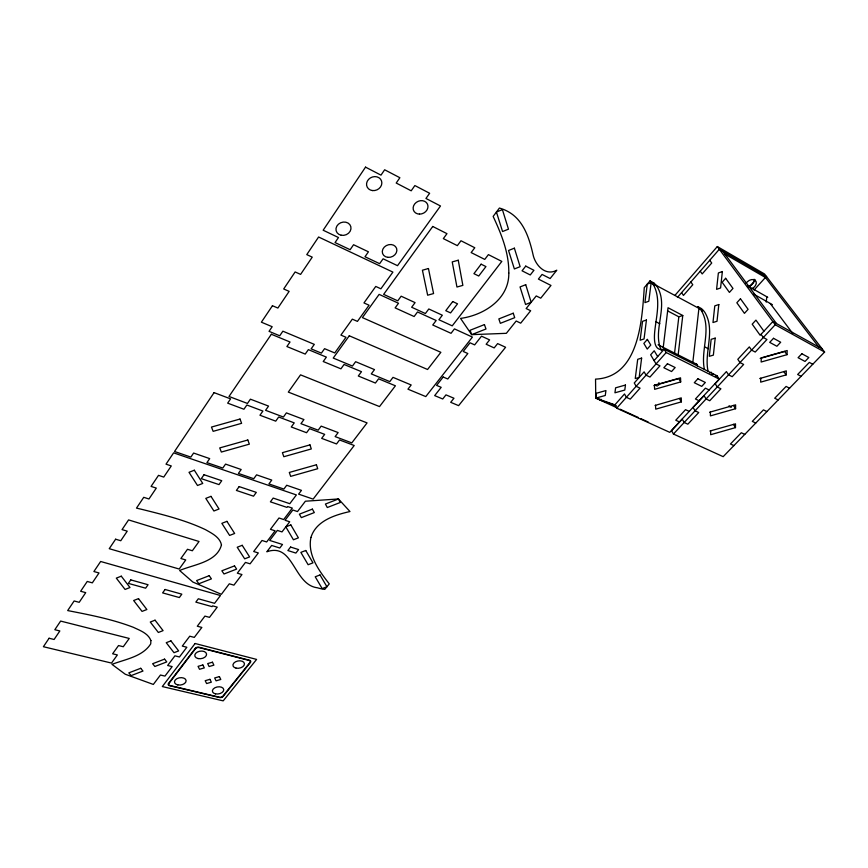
<?xml version="1.0" encoding="UTF-8"?>
<svg xmlns="http://www.w3.org/2000/svg" width="868" height="868" viewBox="0 0 868 868"><rect width="100%" height="100%" fill="white"/><g stroke="black" fill="none" stroke-linecap="round" stroke-linejoin="round"><path stroke-width="1.3" d="M710.621 430.94L710.675 434.694L735.478 427.62L735.5 423.844L709.97 431.016M710.371 412.018L710.425 415.88L735.587 408.719L735.608 404.835L709.633 412.224M760.769 378.133L760.672 382.148L786.137 374.911L786.31 370.875L759.717 378.546M787.005 354.686L787.178 350.52L761.258 357.876L761.16 362.01L787.005 354.686L784.661 351.486L760.194 358.419M766.26 302.097L766.769 296.737M702.364 311.406L702.483 310.267L651.152 282.686L647.268 284.107L644.913 302.628L648.808 301.261L651.152 282.686M692.707 363.421L698.924 308.357M678.103 355.37L682.769 315.507L668.034 307.728L663.174 347.862M674.469 353.884L678.841 316.798L682.769 315.507M658.638 385.327L658.964 382.658M654.776 285.865L654.917 284.715L653.702 285.16M617.69 408.101L595.763 398.119L596.435 393.237L605.929 390.557L605.267 395.482L595.763 398.119L595.546 379.121C639.206 377.179 642.005 320.108 644.273 287.634L650.002 280.896L653.767 282.925A40.243 24.011 -61.2 0 1 657.38 287.08C669.022 306.903 651.911 330.892 661.449 350.542M616.237 405.703L599.614 399.877L599.734 398.954M704.393 369.345C700.324 350.086 712.01 328.983 701.463 310.744A39.234 24.695 -60.4 0 0 697.72 306.567L701.279 308.487A39.158 24.749 -60.3 0 1 705.033 312.664C715.623 330.849 703.915 351.952 708.049 371.178M595.763 398.119L614.902 404.824L616.692 408.199L669.77 432.351L719.225 379.099L717.109 375.822L664.172 349.229C651.391 352.375 654.505 332.954 655.438 325.641C657.293 312.35 660.233 297.518 653.593 285.051A40.329 23.946 -61.2 0 0 650.002 280.896M652.4 284.52L653.767 282.925M674.989 295.315L717.315 246.555L764.524 273.973L824.6 352.05L723.174 456.666L673.438 434.022L671.528 430.68L682.226 419.146L684.19 422.477L687.847 424.181L698.729 412.528L695.073 410.792L693.065 407.483L704.046 395.667L706.096 398.965L709.742 400.734L720.896 388.788L717.25 386.976L715.156 383.699L726.408 371.591L728.556 374.846L732.201 376.69L743.637 364.451L739.992 362.564L737.8 359.319L749.334 346.896L751.58 350.119L755.225 352.05L766.954 339.486L763.319 337.522L761.019 334.31M677.409 297.442L719.322 249.268L766.607 276.686M614.902 404.824L624.526 393.964L626.37 397.316L630.266 399.128L640.052 388.159L636.146 386.314L634.269 382.972L644.121 371.851L646.052 375.182L649.948 377.059L659.962 365.84L656.056 363.92L650.642 354.806L654.201 350.77L657.684 356.564M654.092 360.611L664.172 349.229L666.19 352.527L719.225 379.099M616.692 408.199L666.19 352.527M748.943 287.243L755.41 280.06M754.086 290.021L765.413 277.51L724.823 254.009M673.438 434.022L775.211 324.751L824.6 352.05M701.745 310.516L702.483 310.267M654.016 385.62L678.678 378.632L680.696 381.931L654.646 389.32L654.418 385.24L680.545 377.83L680.696 381.931M655.101 405.443L681.25 397.88L681.391 401.862L655.731 409.154L655.514 405.193M599.614 399.877L601.383 399.389M709.481 372.86L711.51 372.307M711.793 374.39L713.431 373.978M715.46 376.235L717.109 375.822M620.121 409.219L638.392 417.541M640.834 418.647L648.136 421.978M733.905 445.599L730.455 443.993L741.315 432.752L744.766 434.391M679.438 421.935L675.76 420.231L685.536 409.663L689.225 411.41M654.863 384.936L657.271 386.086M699.109 400.756L695.431 398.987L705.424 388.18L709.113 389.992M755.757 423.052L752.306 421.381L763.439 409.87L766.889 411.584M658.085 344.791L697.373 364.56M778.14 399.964L774.701 398.228L786.104 386.434L789.544 388.213M656.024 321.778L659.864 323.764M704.61 346.853L708.245 348.73M667.514 310.842L678.841 316.798M801.088 376.311L797.649 374.488L809.334 362.401L812.774 364.256M822.159 348.882L772.856 321.572L760.151 335.254L752.209 324.176L755.93 320.129L763.927 331.175M753.793 294.187L772.433 304.711M747.966 286.071L767.757 297.301M763.319 274.776L818.741 346.983M770.22 303.464L792.69 333.366M722.794 251.275L776.48 323.58M717.315 246.555L775.211 324.751M709.742 260.281L711.717 263.026L702.19 273.941L700.248 271.185M783.837 371.699L786.137 374.911M690.874 281.97L692.772 284.747L683.452 295.435L681.586 292.635M733.471 405.432L735.587 408.719M696.114 363.92L697.546 366.177M733.395 424.333L735.478 427.62M679.405 398.542L681.391 401.862M754.151 279.236A6.087 4.242 -35.2 0 1 747.522 286.614M745.927 283.554A6.109 4.253 -35.1 0 1 755.279 280.407A6.109 4.253 -35.1 0 1 751.829 288.719M729.218 406.224A22.221 7.877 5.1 0 1 731.323 407.255M728.881 406.072A28.926 10.232 5.2 0 1 730.324 406.734M150.902 640.541L150.717 643.882C142.536 656.794 125.263 659.235 111.983 664.367L125.263 674.241L153.332 684.44L160.45 675.022L164.963 676.096L172.168 666.591L167.643 665.485L174.924 655.839L179.459 656.978L186.837 647.246L182.291 646.085L189.745 636.211L194.302 637.394L201.853 627.434L197.286 626.219L204.924 616.106L209.503 617.354L217.239 607.144L212.649 605.875L212.074 606.634L195.843 602.121L198.327 598.779L214.58 603.314L220.472 595.513L100.645 561.487L93.896 571.535L99.017 572.956L92.333 582.851L87.234 581.462L80.637 591.271L85.726 592.638L79.194 602.316L74.127 600.971L67.682 610.573C89.827 614.902 112.167 619.177 133.314 627.293C139.824 630.428 148.102 633.195 150.902 640.541M508.8 273.04C509.266 299.167 483.867 315.247 460.561 318.404L471.66 334.647L506.348 333.323L516.189 321.008L520.702 323.167L530.663 310.744L526.149 308.552L536.24 295.934L540.753 298.169L550.974 285.442L538.399 279.073L542.077 274.44L550.128 278.541L556.8 270.208C545.473 276.534 535.144 265.011 533.028 254.552C529.339 238.32 523.61 220.038 507.954 211.532A47.447 38.626 -28.2 0 0 499.415 208.049L493.143 216.425C501.454 234.176 509.104 253.12 508.8 273.04M715.199 338.119L713.366 355.142L709.308 356.303L711.152 339.334L715.199 338.119M718.812 304.538L717.011 321.258L712.975 322.527L714.787 305.861L718.812 304.538M722.36 271.543L720.592 287.97L716.588 289.337L718.368 272.964L722.36 271.543M641.626 358.104L639.184 377.428L635.257 378.556L637.709 359.287L641.626 358.104M646.432 320.021L644.045 338.965L640.128 340.213L642.537 321.323L646.432 320.021M625.448 385.045L624.797 390.058L614.945 392.792L615.607 387.822L625.448 385.045M310.928 537.455C307.315 554.977 319.099 570.862 329.265 583.871L324.795 589.372A39.06 26.604 -13.8 0 1 317.395 587.777C293.46 584.848 293.753 542.153 266.823 551.788L271.662 545.451L279.8 548.012L282.501 544.486L269.731 540.438L277.348 530.413L281.991 531.91L289.695 521.798L285.051 520.268L292.841 510.004L297.496 511.567L305.384 501.216L338.455 498.97L349.978 511.534C334.798 514.952 316.006 520.843 310.928 537.455M221.47 544.909C216.902 562.236 193.759 564.45 179.622 570.504L192.848 582.037L221.383 594.298L229.304 583.806L233.915 585.14L241.955 574.551L237.333 573.173L245.46 562.41L250.093 563.82L258.328 552.949L253.684 551.516L262.006 540.482L266.66 541.957L275.102 530.815L270.436 529.317L278.986 518.001L283.662 519.541L292.321 508.116L287.634 506.543L286.983 507.4L270.393 501.834L273.181 498.08L289.793 503.69L296.389 494.934L173.622 452.846L166.016 464.163L171.278 465.942L163.748 477.085L158.508 475.349L151.075 486.406L156.305 488.098L148.96 498.981L143.741 497.321L136.493 508.116L141.94 509.386C163.52 514.767 185.351 520.095 205.532 529.686C211.814 533.299 219.843 537.097 221.47 544.909M49.085 638.251L43.4 646.714L111.516 663.076L117.364 654.949L112.623 653.788L118.515 645.553L123.278 646.736L129.245 638.447L60.63 621.076L54.825 629.712L59.849 630.96L54.098 639.477L49.085 638.251M115.618 539.212L109.238 548.695L179.199 569.028L185.741 559.947L180.88 558.504L187.477 549.292L192.349 550.757L199.032 541.48L128.572 519.921L122.052 529.61L127.227 531.173L120.771 540.731L115.618 539.212M214.071 392.629L174.533 451.49L190.851 457.1L193.607 453.053L209.698 458.619L206.931 462.622L222.772 468.058L225.561 464.109L241.185 469.512L238.385 473.429L253.76 478.713L256.581 474.839L271.749 480.091L268.928 483.921L283.879 489.064L286.711 485.255L301.456 490.366L298.614 494.131L313.142 499.122L354.209 445.501L339.54 439.967L336.534 443.949L321.67 438.373L324.665 434.358L309.561 428.662L306.578 432.72L291.268 426.98L294.241 422.879L278.682 417.009L275.731 421.154L259.955 415.24L262.896 411.052L246.87 405.009L243.93 409.24L227.676 403.153L230.595 398.868L214.071 392.629M272.443 305.72L261.387 322.191L272.183 326.715L269.047 331.337L279.735 335.786L282.87 331.196L314.303 344.368L311.135 348.86L321.388 353.124L324.567 348.676L334.733 352.94L345.996 337.283L340.907 335.102L352.343 319.153L357.432 321.388L369.063 305.232L363.963 302.932L375.768 286.44L380.889 288.805L392.9 272.107L318.599 237.007L306.773 254.617L312.241 257.145L300.599 274.397L295.131 271.944L283.695 288.968L289.142 291.366L277.879 308.053L272.443 305.72M365.536 167.133L323.156 230.226L338.477 237.528L335.048 242.563L350.129 249.702L353.569 244.722L368.433 251.818L364.983 256.744L379.631 263.677L383.092 258.805L397.522 265.684L440.488 205.987L425.949 198.457L429.638 193.271L414.871 185.557L411.193 190.808L396.209 183.039L399.877 177.723L384.643 169.781L380.987 175.141L365.536 167.133M271.358 334.256L229 396.47L247.456 403.446L250.407 399.182L268.559 406.094L265.586 410.304L283.413 417.041L286.397 412.886L303.941 419.559L300.946 423.671L318.176 430.181L321.182 426.123L338.14 432.579L335.124 436.593L351.8 442.897L367.066 422.9L288.306 392.097L300.545 374.857L379.522 406.582L395.407 385.793L378.589 378.806L375.399 383.048L358.3 375.996L361.489 371.699L344.086 364.473L340.918 368.824L323.221 361.522L326.379 357.117L308.357 349.63L305.221 354.09L286.896 346.527L290.021 342.014L271.358 334.256M130.797 579.9L128.366 583.394L145.629 588.178L148.07 584.728L130.797 579.9M204.023 474.731L201.289 478.659L218.986 484.594L221.741 480.709L204.023 474.731M165.083 589.48L162.62 592.898L179.351 597.542L181.824 594.168L165.083 589.48M239.167 486.601L236.4 490.431L253.532 496.181L256.31 492.384L239.167 486.601M349.283 335.786L333.236 358.061L352.441 366.057L355.641 361.696L374.499 369.605L371.287 373.902L389.797 381.605L393.009 377.363L411.182 384.98L407.949 389.168L425.787 396.589L472.409 337.099L454.452 328.885L451.034 333.312L432.752 325.001L436.17 320.509L417.519 311.97L414.123 316.527L395.124 307.88L398.51 303.257L379.132 294.382L362.401 317.601L440.857 352.321L427.566 369.497L349.283 335.786M432.741 226.472L383.645 294.371L397.75 300.849L401.157 296.194L415.078 302.628L411.66 307.239L425.385 313.532L428.803 308.975L442.333 315.225L438.904 319.739L452.239 325.858L501.812 261.409L488.402 254.617L484.756 259.413L471.15 252.577L474.785 247.738L460.973 240.751L457.349 245.644L443.342 238.613L446.966 233.666L432.741 226.472M452.727 301.554L445.783 310.69L450.568 312.914L457.523 303.822L452.727 301.554M481.132 264.187L473.928 273.659L478.735 276.024L485.939 266.584L481.132 264.187M195.094 643.503L162.316 686.555L223.184 700.867L256.602 659.409L195.094 643.503M195.343 648.309L168.435 683.539A2.691 1.671 -8.1 0 0 169.585 685.709L219.539 697.514A2.615 1.606 -9.8 0 0 223.043 696.494L250.429 662.425A2.658 1.682 -10.5 0 0 249.441 660.222L199.022 647.246A2.734 1.747 -8.7 0 0 195.343 648.309M195.517 648.667L169 683.376A2.691 1.671 -8.1 0 0 170.15 685.546L219.376 697.188A2.615 1.606 -9.8 0 0 222.892 696.169L249.876 662.588A2.658 1.682 -10.5 0 0 248.888 660.385L199.195 647.604A2.734 1.747 -8.7 0 0 195.517 648.667M290.585 547.046L287.872 550.551L295.879 553.068L298.592 549.585L290.585 547.046M525.737 266.107L522.059 270.805L530.261 274.961L533.939 270.295L525.737 266.107M443.179 377.016L436.604 385.392L441.194 387.334L434.673 395.613L442.723 398.976L445.978 394.875L453.964 398.238L450.698 402.318L458.619 405.638L505.588 347.265L497.635 343.598L494.185 347.916L486.156 344.238L489.606 339.898L481.512 336.166L474.644 344.889L470.033 342.795L463.23 351.464L467.83 353.526L447.769 378.99L443.179 377.016M647.365 339.399L643.861 343.413L647.235 349.077L650.761 345.052L647.365 339.399M725.648 278.303L722.143 282.263L729.413 292.407L732.972 288.426L725.648 278.303M667.449 363.714L663.846 367.739L671.561 371.537L675.163 367.533L667.449 363.714M740.458 298.755L736.845 302.758L744.44 313.348L748.107 309.323L740.458 298.755M697.894 378.784L694.291 382.712L701.735 386.369L705.337 382.462L697.894 378.784M773.507 338.314L769.699 342.372L776.893 346.256L780.69 342.231L773.507 338.314M801.869 353.743L798.083 357.692L805.027 361.435L808.813 357.518L801.869 353.743M502.409 209.644L496.42 212.042L502.561 231.528L508.474 229.163L502.409 209.644M514.377 248.172L508.539 250.494L514.366 268.961L520.127 266.671L514.377 248.172M525.726 284.693L520.04 286.95L525.563 304.473L531.173 302.259L525.726 284.693M484.442 324.599L470.076 330.274L471.66 334.647L485.993 328.994L484.442 324.599M513.248 313.218L498.84 318.914L500.337 323.33L514.702 317.666L513.248 313.218M194.323 470.217L189.018 472.311L197.503 485.494L202.743 483.433L194.323 470.217M210.978 496.355L205.792 498.384L213.908 511.002L219.04 508.995L210.978 496.355M226.928 521.353L221.85 523.339L229.619 535.426L234.653 533.462L226.928 521.353M121.281 576.178L116.312 578.121L125.068 589.437L129.994 587.528L121.281 576.178M312.382 509.115L299.373 514.171L301.337 517.621L314.314 512.576L312.382 509.115M338.455 498.97L325.413 504.048L327.301 507.52L340.299 502.464L338.455 498.97M290.834 524.912L285.832 526.865L293.427 539.777L298.386 537.845L290.834 524.912M242.205 545.31L237.224 547.252L244.678 558.829L249.604 556.92L242.205 545.31M138.522 598.638L133.65 600.526L142.048 611.398L146.876 609.52L138.522 598.638M209.221 575.69L196.602 580.583L198.826 583.752L211.412 578.869L209.221 575.69M234.512 565.882L221.861 570.786L224.009 573.987L236.628 569.093L234.512 565.882M305.764 550.496L300.86 552.384L308.129 564.721L312.968 562.855L305.764 550.496M155.057 620.186L150.273 622.03L158.345 632.468L163.076 630.635L155.057 620.186M320.021 574.941L315.225 576.786L322.18 588.591L326.921 586.757L320.021 574.941M170.942 640.877L166.244 642.689L174.001 652.703L178.645 650.913L170.942 640.877M140.714 668.295L128.811 672.874L131.101 675.619L142.97 671.051L140.714 668.295M164.573 659.127L152.638 663.716L154.862 666.483L166.764 661.915L164.573 659.127M202.862 664.975L198.056 666.353L199.521 669.282L204.305 667.904L202.862 664.975M212.465 662.208L207.669 663.586L209.101 666.526L213.886 665.148L212.465 662.208M209.937 679.329L205.195 680.696L206.617 683.55L211.336 682.183L209.937 679.329M219.409 676.606L214.667 677.962L216.067 680.827L220.787 679.46L219.409 676.606M247.814 440L219.723 447.921L221.351 452.054L249.355 444.156L247.814 440M309.974 444.883L282.404 452.673L283.814 456.72L311.297 448.951L309.974 444.883M316.429 464.771L289.304 472.452L290.671 476.369L317.71 468.709L316.429 464.771M240.013 419.038L211.466 427.067L213.148 431.331L241.608 423.324L240.013 419.038M428.445 268.527L422.423 270.208L427.653 295.207L433.577 293.558L428.445 268.527M458.25 260.226L452.228 261.908L456.948 287.026L462.861 285.377L458.25 260.226M198.121 658.573A5.946 3.787 -8.9 0 0 206.562 654.071A5.946 3.787 -8.9 0 0 197.34 652.063A5.946 3.787 -8.9 0 0 198.121 658.573M177.832 684.917A5.87 3.656 -8.4 0 0 186.099 680.523A5.87 3.656 -8.4 0 0 176.953 678.646A5.87 3.656 -8.4 0 0 177.832 684.917M236.096 668.143A5.816 3.667 -10.2 0 0 244.44 663.727A5.816 3.667 -10.2 0 0 235.521 661.796A5.816 3.667 -10.2 0 0 236.096 668.143M215.557 693.879A5.74 3.548 -9.7 0 0 223.738 689.572A5.74 3.548 -9.7 0 0 214.884 687.771A5.74 3.548 -9.7 0 0 215.557 693.879M419.472 214.125A7.649 6.51 -26.6 0 0 427.457 204.099A7.649 6.51 -26.6 0 0 414.72 203.904A7.649 6.51 -26.6 0 0 419.472 214.125M387.909 257.351A7.465 6.26 -21.9 0 0 396.578 248.357A7.465 6.26 -21.9 0 0 384.264 247.13A7.465 6.26 -21.9 0 0 387.909 257.351M341.189 235.239A7.628 6.564 -18.7 0 0 350.835 226.7A7.628 6.564 -18.7 0 0 338.422 224.194A7.628 6.564 -18.7 0 0 341.189 235.239M372.491 190.569A7.812 6.835 -24 0 0 381.508 180.891A7.812 6.835 -24 0 0 368.575 179.383A7.812 6.835 -24 0 0 372.491 190.569"/></g></svg>
